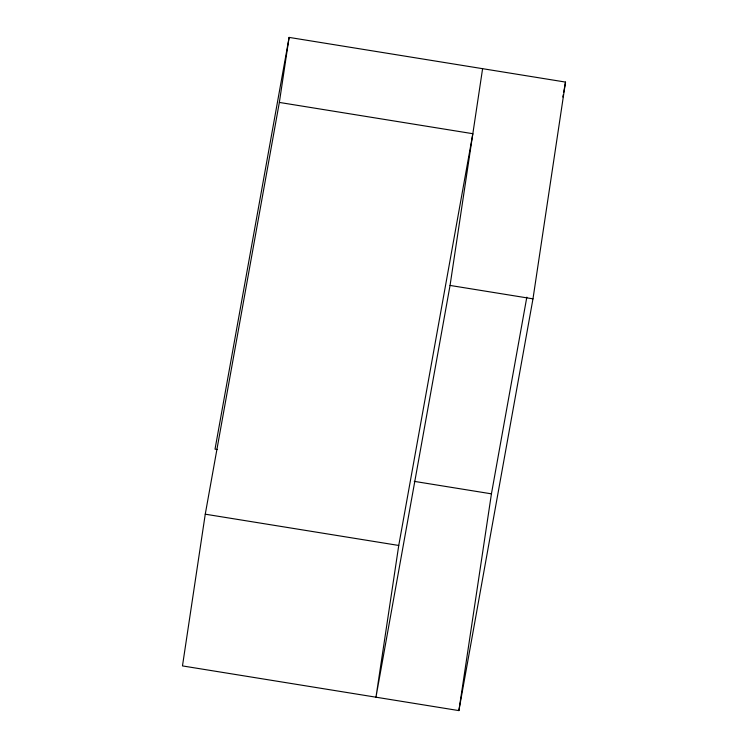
<?xml version="1.0" encoding="UTF-8"?>
<svg xmlns="http://www.w3.org/2000/svg" width="748" height="748" viewBox="0 0 748 748"><rect width="100%" height="100%" fill="white"/><g stroke="black" fill="none" stroke-linecap="round" stroke-linejoin="round"><path stroke-width="1.12" d="M289.111 37.4L279.35 102.429L205.261 514.185L182.475 665.916L458.889 710.6L532.978 298.845L565.525 82.084L289.111 37.4L215.022 449.155L217.331 449.529M279.35 102.429L472.839 133.705L398.749 545.46L375.964 697.192L450.053 285.437L482.6 68.676M458.889 710.6L491.436 493.839L526.826 297.162M562.833 97.034L563.244 94.734M563.655 92.434L565.525 82.084M450.053 285.437L532.978 298.845M414.27 481.366L491.436 493.839M205.261 514.185L398.749 545.46"/></g></svg>
